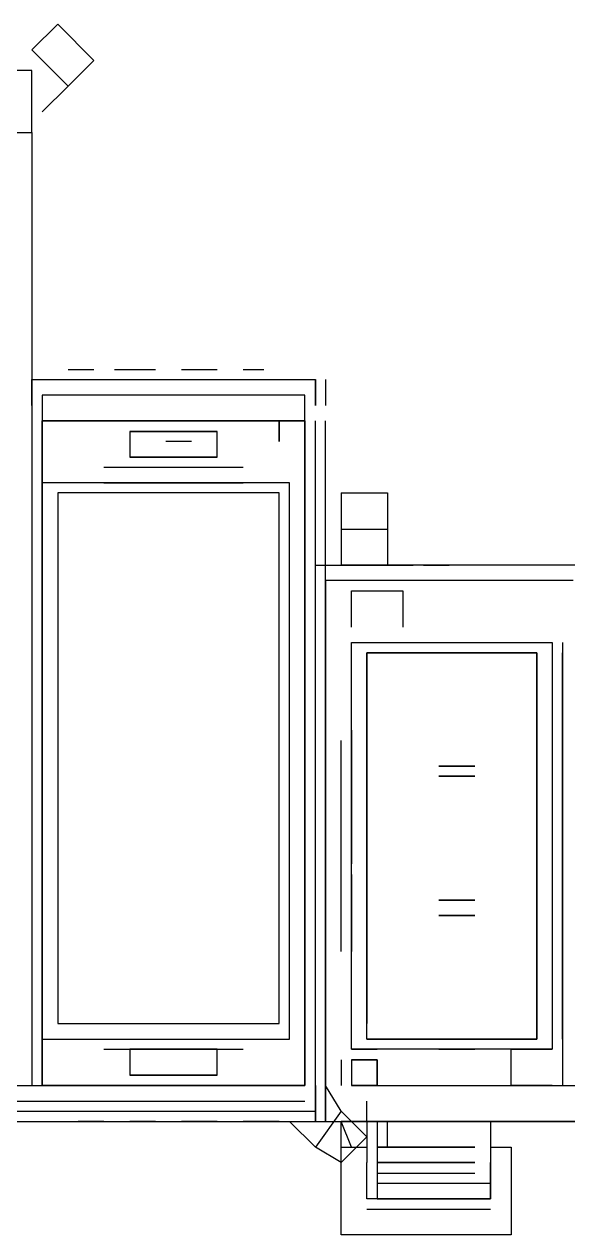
# Model space of a CAD drawing. Header units: millimetres. Extents: x 5 to 415, y 48 to 251.
# Drawn here: x 269.972 to 271.833, y 191.1 to 195.245 of the extents above; entities that cross this region are included whole.
import ezdxf

# ---------------------------------------------------------------- set-up
doc = ezdxf.new("R2010")
doc.units = ezdxf.units.MM
doc.layers.add('P', color=7, linetype='Continuous')

msp = doc.modelspace()

# ---------------------------------------------------------------- linework, layer by layer
at = {"layer": 'P'}
for points in [[(270.087, 195.245), (269.998, 195.157)], [(270.087, 195.245), (269.998, 195.157)], [(270.087, 195.245), (269.998, 195.157)], [(270.087, 195.245), (270.21, 195.121)], [(270.087, 195.245), (270.21, 195.121)], [(270.087, 195.245), (270.21, 195.121)], [(269.998, 195.157), (270.122, 195.033)], [(269.998, 195.157), (270.122, 195.033)], [(269.998, 195.157), (270.122, 195.033)], [(269.998, 195.157), (270.122, 195.033)], [(269.998, 195.157), (270.122, 195.033)], [(269.998, 195.157), (270.122, 195.033)], [(270.21, 195.121), (270.122, 195.033)], [(270.21, 195.121), (270.122, 195.033)], [(270.21, 195.121), (270.122, 195.033)], [(269.998, 195.086), (267.247, 195.086)], [(269.998, 195.086), (267.247, 195.086)], [(269.998, 195.086), (267.247, 195.086)], [(269.998, 194.874), (269.998, 195.086)], [(269.998, 194.874), (269.998, 195.086)], [(269.998, 194.874), (269.998, 195.086)], [(270.122, 195.033), (270.034, 194.945)], [(270.122, 195.033), (270.034, 194.945)], [(270.122, 195.033), (270.034, 194.945)], [(267.247, 194.874), (269.998, 194.874)], [(267.247, 194.874), (269.998, 194.874)], [(267.247, 194.874), (269.998, 194.874)], [(269.998, 194.874), (269.998, 191.611)], [(269.998, 194.874), (269.998, 194.028)], [(269.998, 194.874), (269.998, 191.611)], [(269.998, 194.874), (269.998, 191.611)], [(269.998, 194.874), (269.998, 191.611)], [(269.998, 194.874), (269.998, 193.887)], [(269.998, 194.874), (269.998, 191.611)], [(269.998, 194.874), (269.998, 194.028)], [(269.998, 194.874), (269.998, 191.611)], [(269.998, 194.874), (269.998, 191.611)], [(269.998, 194.874), (269.998, 191.611)], [(269.998, 194.874), (269.998, 193.887)], [(269.998, 194.874), (269.998, 191.611)], [(269.998, 194.874), (269.998, 194.028)], [(269.998, 194.874), (269.998, 191.611)], [(269.998, 194.874), (269.998, 191.611)], [(269.998, 194.874), (269.998, 191.611)], [(269.998, 194.874), (269.998, 193.887)], [(269.998, 194.028), (270.969, 194.028)], [(269.998, 194.028), (270.969, 194.028)], [(269.998, 194.028), (270.969, 194.028)], [(269.998, 193.94), (269.998, 194.028)], [(269.998, 194.028), (270.969, 194.028)], [(269.998, 194.028), (270.969, 194.028)], [(269.998, 194.028), (270.969, 194.028)], [(269.998, 194.028), (270.969, 194.028)], [(269.998, 194.028), (270.969, 194.028)], [(269.998, 194.028), (270.969, 194.028)], [(269.998, 194.028), (270.969, 194.028)], [(269.998, 193.94), (269.998, 194.028)], [(269.998, 194.028), (270.969, 194.028)], [(269.998, 194.028), (270.969, 194.028)], [(269.998, 194.028), (270.969, 194.028)], [(269.998, 194.028), (270.969, 194.028)], [(269.998, 194.028), (270.969, 194.028)], [(269.998, 194.028), (270.969, 194.028)], [(269.998, 194.028), (270.969, 194.028)], [(269.998, 193.94), (269.998, 194.028)], [(269.998, 194.028), (270.969, 194.028)], [(269.998, 194.028), (270.969, 194.028)], [(269.998, 194.028), (270.969, 194.028)], [(269.998, 194.028), (270.969, 194.028)], [(270.122, 194.063), (270.21, 194.063)], [(270.122, 194.063), (270.21, 194.063)], [(270.122, 194.063), (270.21, 194.063)], [(270.281, 194.063), (270.422, 194.063)], [(270.281, 194.063), (270.422, 194.063)], [(270.281, 194.063), (270.422, 194.063)], [(270.51, 194.063), (270.633, 194.063)], [(270.51, 194.063), (270.633, 194.063)], [(270.51, 194.063), (270.633, 194.063)], [(270.722, 194.063), (270.792, 194.063)], [(270.722, 194.063), (270.792, 194.063)], [(270.722, 194.063), (270.792, 194.063)], [(270.969, 194.028), (270.969, 193.94)], [(270.969, 193.94), (270.969, 194.028)], [(270.969, 194.028), (270.969, 193.94)], [(270.969, 193.94), (270.969, 194.028)], [(270.969, 194.028), (270.969, 193.94)], [(270.969, 193.94), (270.969, 194.028)], [(271.004, 194.028), (271.004, 193.94)], [(271.004, 194.028), (271.004, 193.94)], [(271.004, 194.028), (271.004, 193.94)], [(270.034, 193.975), (270.034, 193.887)], [(270.933, 193.975), (270.034, 193.975)], [(270.034, 193.975), (270.034, 193.887)], [(270.933, 193.975), (270.034, 193.975)], [(270.034, 193.975), (270.034, 193.887)], [(270.933, 193.975), (270.034, 193.975)], [(270.933, 193.887), (270.933, 193.975)], [(270.933, 193.887), (270.933, 193.975)], [(270.933, 193.887), (270.933, 193.975)], [(269.998, 193.887), (269.998, 191.611)], [(269.998, 193.887), (269.998, 191.611)], [(269.998, 193.887), (269.998, 191.611)], [(270.034, 193.887), (270.034, 191.611)], [(270.933, 193.887), (270.034, 193.887)], [(270.034, 193.887), (270.034, 191.611)], [(270.933, 193.887), (270.034, 193.887)], [(270.034, 191.611), (270.034, 193.887)], [(270.034, 193.887), (270.933, 193.887)], [(270.034, 193.887), (270.034, 191.611)], [(270.933, 193.887), (270.034, 193.887)], [(270.034, 193.887), (270.034, 191.611)], [(270.933, 193.887), (270.034, 193.887)], [(270.034, 191.611), (270.034, 193.887)], [(270.034, 193.887), (270.933, 193.887)], [(270.034, 193.887), (270.034, 191.611)], [(270.933, 193.887), (270.034, 193.887)], [(270.034, 193.887), (270.034, 191.611)], [(270.933, 193.887), (270.034, 193.887)], [(270.034, 191.611), (270.034, 193.887)], [(270.034, 193.887), (270.933, 193.887)], [(270.845, 193.887), (270.845, 193.816)], [(270.845, 193.816), (270.845, 193.887)], [(270.845, 193.816), (270.845, 193.887)], [(270.845, 193.887), (270.845, 193.816)], [(270.845, 193.816), (270.845, 193.887)], [(270.845, 193.816), (270.845, 193.887)], [(270.845, 193.887), (270.845, 193.816)], [(270.845, 193.816), (270.845, 193.887)], [(270.845, 193.816), (270.845, 193.887)], [(270.933, 191.611), (270.933, 193.887)], [(270.933, 191.611), (270.933, 193.887)], [(270.933, 193.887), (270.933, 191.611)], [(270.933, 191.611), (270.933, 193.887)], [(270.933, 191.611), (270.933, 193.887)], [(270.933, 193.887), (270.933, 191.611)], [(270.933, 191.611), (270.933, 193.887)], [(270.933, 191.611), (270.933, 193.887)], [(270.933, 193.887), (270.933, 191.611)], [(270.969, 191.611), (270.969, 193.887)], [(270.969, 191.611), (270.969, 193.887)], [(270.969, 191.611), (270.969, 193.887)], [(270.969, 191.611), (270.969, 193.887)], [(270.969, 191.611), (270.969, 193.887)], [(270.969, 191.611), (270.969, 193.887)], [(270.969, 191.611), (270.969, 193.887)], [(270.969, 191.611), (270.969, 193.887)], [(270.969, 191.611), (270.969, 193.887)], [(270.969, 191.611), (270.969, 193.887)], [(270.969, 191.611), (270.969, 193.887)], [(270.969, 191.611), (270.969, 193.887)], [(270.969, 191.611), (270.969, 193.887)], [(270.969, 191.611), (270.969, 193.887)], [(270.969, 191.611), (270.969, 193.887)], [(270.969, 191.611), (270.969, 193.887)], [(270.969, 191.611), (270.969, 193.887)], [(270.969, 191.611), (270.969, 193.887)], [(271.004, 191.611), (271.004, 193.887)], [(271.004, 191.611), (271.004, 193.887)], [(271.004, 191.611), (271.004, 193.887)], [(271.004, 191.611), (271.004, 193.887)], [(271.004, 191.611), (271.004, 193.887)], [(271.004, 191.611), (271.004, 193.887)], [(270.334, 193.851), (270.633, 193.851)], [(270.334, 193.851), (270.334, 193.763)], [(270.633, 193.851), (270.334, 193.851)], [(270.334, 193.851), (270.633, 193.851)], [(270.334, 193.851), (270.334, 193.763)], [(270.633, 193.851), (270.334, 193.851)], [(270.334, 193.851), (270.633, 193.851)], [(270.334, 193.851), (270.334, 193.763)], [(270.633, 193.851), (270.334, 193.851)], [(270.633, 193.763), (270.633, 193.851)], [(270.633, 193.763), (270.633, 193.851)], [(270.633, 193.763), (270.633, 193.851)], [(270.545, 193.816), (270.457, 193.816)], [(270.545, 193.816), (270.457, 193.816)], [(270.545, 193.816), (270.457, 193.816)], [(270.545, 193.816), (270.457, 193.816)], [(270.545, 193.816), (270.457, 193.816)], [(270.545, 193.816), (270.457, 193.816)], [(270.633, 193.763), (270.334, 193.763)], [(270.334, 193.763), (270.633, 193.763)], [(270.633, 193.763), (270.334, 193.763)], [(270.334, 193.763), (270.633, 193.763)], [(270.633, 193.763), (270.334, 193.763)], [(270.334, 193.763), (270.633, 193.763)], [(270.457, 193.763), (270.545, 193.763)], [(270.457, 193.763), (270.545, 193.763)], [(270.457, 193.763), (270.545, 193.763)], [(270.457, 193.763), (270.545, 193.763)], [(270.457, 193.763), (270.545, 193.763)], [(270.457, 193.763), (270.545, 193.763)], [(270.245, 193.728), (270.722, 193.728)], [(270.245, 193.728), (270.722, 193.728)], [(270.245, 193.728), (270.722, 193.728)], [(270.245, 193.728), (270.722, 193.728)], [(270.245, 193.728), (270.722, 193.728)], [(270.245, 193.728), (270.722, 193.728)], [(270.034, 193.675), (270.034, 191.77)], [(270.88, 193.675), (270.034, 193.675)], [(270.034, 193.675), (270.034, 191.77)], [(270.88, 193.675), (270.034, 193.675)], [(270.034, 193.675), (270.034, 191.77)], [(270.88, 193.675), (270.034, 193.675)], [(270.245, 193.675), (270.722, 193.675)], [(270.245, 193.675), (270.722, 193.675)], [(270.245, 193.675), (270.722, 193.675)], [(270.245, 193.675), (270.722, 193.675)], [(270.245, 193.675), (270.722, 193.675)], [(270.245, 193.675), (270.722, 193.675)], [(270.88, 191.77), (270.88, 193.675)], [(270.88, 191.77), (270.88, 193.675)], [(270.88, 191.77), (270.88, 193.675)], [(270.087, 193.64), (270.087, 191.823)], [(270.845, 193.64), (270.087, 193.64)], [(270.087, 193.64), (270.087, 191.823)], [(270.845, 193.64), (270.087, 193.64)], [(270.087, 193.64), (270.087, 191.823)], [(270.845, 193.64), (270.087, 193.64)], [(270.845, 191.823), (270.845, 193.64)], [(270.845, 191.823), (270.845, 193.64)], [(270.845, 191.823), (270.845, 193.64)], [(271.057, 193.64), (271.216, 193.64)], [(271.057, 193.64), (271.057, 193.516)], [(271.057, 193.64), (271.216, 193.64)], [(271.057, 193.64), (271.057, 193.516)], [(271.057, 193.64), (271.216, 193.64)], [(271.057, 193.64), (271.057, 193.516)], [(271.216, 193.64), (271.216, 193.516)], [(271.216, 193.64), (271.216, 193.516)], [(271.216, 193.64), (271.216, 193.516)], [(271.057, 193.516), (271.216, 193.516)], [(271.057, 193.516), (271.057, 193.393)], [(271.057, 193.516), (271.216, 193.516)], [(271.057, 193.516), (271.216, 193.516)], [(271.057, 193.516), (271.057, 193.393)], [(271.057, 193.516), (271.216, 193.516)], [(271.057, 193.516), (271.216, 193.516)], [(271.057, 193.516), (271.057, 193.393)], [(271.057, 193.516), (271.216, 193.516)], [(271.216, 193.516), (271.216, 193.393)], [(271.216, 193.516), (271.216, 193.393)], [(271.216, 193.516), (271.216, 193.393)], [(270.969, 193.393), (271.057, 193.393)], [(270.969, 193.093), (270.969, 193.393)], [(270.969, 193.393), (271.057, 193.393)], [(270.969, 193.093), (270.969, 193.393)], [(270.969, 193.393), (271.057, 193.393)], [(270.969, 193.093), (270.969, 193.393)], [(271.057, 193.393), (271.216, 193.393)], [(271.057, 193.393), (271.216, 193.393)], [(273.385, 193.393), (271.057, 193.393)], [(271.057, 193.393), (271.216, 193.393)], [(271.057, 193.393), (271.216, 193.393)], [(273.385, 193.393), (271.057, 193.393)], [(271.057, 193.393), (271.216, 193.393)], [(271.057, 193.393), (271.216, 193.393)], [(273.385, 193.393), (271.057, 193.393)], [(271.18, 193.393), (271.268, 193.393)], [(271.18, 193.393), (271.268, 193.393)], [(271.18, 193.393), (271.268, 193.393)], [(271.216, 193.393), (271.304, 193.393)], [(271.216, 193.393), (271.304, 193.393)], [(271.216, 193.393), (271.304, 193.393)], [(271.339, 193.393), (271.427, 193.393)], [(271.339, 193.393), (271.427, 193.393)], [(271.339, 193.393), (271.427, 193.393)], [(271.004, 193.34), (271.004, 191.488)], [(271.851, 193.34), (271.004, 193.34)], [(271.004, 191.488), (271.004, 193.34)], [(271.004, 193.34), (271.004, 191.488)], [(271.851, 193.34), (271.004, 193.34)], [(271.004, 191.488), (271.004, 193.34)], [(271.004, 193.34), (271.004, 191.488)], [(271.851, 193.34), (271.004, 193.34)], [(271.004, 191.488), (271.004, 193.34)], [(271.092, 193.305), (271.268, 193.305)], [(271.092, 193.181), (271.092, 193.305)], [(271.092, 193.305), (271.268, 193.305)], [(271.092, 193.181), (271.092, 193.305)], [(271.092, 193.305), (271.268, 193.305)], [(271.092, 193.181), (271.092, 193.305)], [(271.268, 193.305), (271.268, 193.181)], [(271.268, 193.305), (271.268, 193.181)], [(271.268, 193.305), (271.268, 193.181)], [(271.092, 193.128), (271.78, 193.128)], [(271.092, 191.735), (271.092, 193.128)], [(271.092, 193.128), (271.78, 193.128)], [(271.092, 191.735), (271.092, 193.128)], [(271.092, 193.128), (271.78, 193.128)], [(271.092, 191.735), (271.092, 193.128)], [(271.092, 193.128), (271.78, 193.128)], [(271.092, 191.735), (271.092, 193.128)], [(271.092, 193.128), (271.78, 193.128)], [(271.092, 191.735), (271.092, 193.128)], [(271.092, 193.128), (271.78, 193.128)], [(271.092, 191.735), (271.092, 193.128)], [(271.78, 193.128), (271.78, 191.735)], [(271.78, 193.128), (271.78, 191.735)], [(271.78, 193.128), (271.78, 191.735)], [(271.815, 193.128), (271.815, 191.735)], [(271.815, 193.128), (271.815, 191.735)], [(271.815, 193.128), (271.815, 191.735)], [(271.145, 193.093), (271.145, 191.823)], [(271.727, 193.093), (271.145, 193.093)], [(271.145, 193.093), (271.727, 193.093)], [(271.145, 193.093), (271.727, 193.093)], [(271.145, 191.77), (271.145, 193.093)], [(271.145, 191.77), (271.145, 193.093)], [(271.145, 193.093), (271.727, 193.093)], [(271.145, 191.77), (271.145, 193.093)], [(271.145, 193.093), (271.145, 191.823)], [(271.727, 193.093), (271.145, 193.093)], [(271.145, 193.093), (271.727, 193.093)], [(271.145, 193.093), (271.727, 193.093)], [(271.145, 191.77), (271.145, 193.093)], [(271.145, 191.77), (271.145, 193.093)], [(271.145, 193.093), (271.727, 193.093)], [(271.145, 191.77), (271.145, 193.093)], [(271.145, 193.093), (271.145, 191.823)], [(271.727, 193.093), (271.145, 193.093)], [(271.145, 193.093), (271.727, 193.093)], [(271.145, 193.093), (271.727, 193.093)], [(271.145, 191.77), (271.145, 193.093)], [(271.145, 191.77), (271.145, 193.093)], [(271.145, 193.093), (271.727, 193.093)], [(271.145, 191.77), (271.145, 193.093)], [(271.727, 191.823), (271.727, 193.093)], [(271.727, 191.77), (271.727, 193.093)], [(271.727, 193.093), (271.727, 191.77)], [(271.727, 191.823), (271.727, 193.093)], [(271.727, 191.77), (271.727, 193.093)], [(271.727, 193.093), (271.727, 191.77)], [(271.727, 191.823), (271.727, 193.093)], [(271.727, 191.77), (271.727, 193.093)], [(271.727, 193.093), (271.727, 191.77)], [(271.78, 193.093), (271.78, 191.77)], [(271.78, 193.093), (271.78, 191.77)], [(271.78, 193.093), (271.78, 191.77)], [(271.815, 191.77), (271.815, 193.093)], [(271.815, 191.77), (271.815, 193.093)], [(271.815, 191.77), (271.815, 193.093)], [(271.004, 192.881), (271.004, 193.005)], [(271.004, 192.881), (271.004, 193.005)], [(271.004, 192.881), (271.004, 193.005)], [(271.092, 192.828), (271.092, 192.546)], [(271.092, 192.828), (271.092, 192.546)], [(271.092, 192.828), (271.092, 192.546)], [(271.815, 192.07), (271.815, 192.828)], [(271.815, 192.07), (271.815, 192.828)], [(271.815, 192.07), (271.815, 192.828)], [(271.057, 192.07), (271.057, 192.793)], [(271.057, 192.07), (271.057, 192.793)], [(271.057, 192.07), (271.057, 192.793)], [(271.092, 192.546), (271.092, 192.793)], [(271.092, 192.546), (271.092, 192.793)], [(271.092, 192.546), (271.092, 192.793)], [(271.815, 192.793), (271.815, 192.07)], [(271.815, 192.793), (271.815, 192.07)], [(271.815, 192.793), (271.815, 192.07)], [(271.815, 192.793), (271.815, 192.07)], [(271.815, 192.793), (271.815, 192.07)], [(271.815, 192.793), (271.815, 192.07)], [(271.515, 192.705), (271.392, 192.705)], [(271.392, 192.705), (271.515, 192.705)], [(271.515, 192.705), (271.392, 192.705)], [(271.392, 192.705), (271.515, 192.705)], [(271.515, 192.705), (271.392, 192.705)], [(271.392, 192.705), (271.515, 192.705)], [(271.392, 192.67), (271.515, 192.67)], [(271.515, 192.67), (271.392, 192.67)], [(271.392, 192.67), (271.515, 192.67)], [(271.515, 192.67), (271.392, 192.67)], [(271.392, 192.67), (271.515, 192.67)], [(271.515, 192.67), (271.392, 192.67)], [(271.092, 192.546), (271.092, 192.37)], [(271.092, 192.37), (271.092, 192.546)], [(271.092, 192.546), (271.092, 192.37)], [(271.092, 192.37), (271.092, 192.546)], [(271.092, 192.546), (271.092, 192.37)], [(271.092, 192.37), (271.092, 192.546)], [(271.092, 192.07), (271.092, 192.334)], [(271.092, 192.334), (271.092, 192.07)], [(271.092, 192.07), (271.092, 192.334)], [(271.092, 192.334), (271.092, 192.07)], [(271.092, 192.07), (271.092, 192.334)], [(271.092, 192.334), (271.092, 192.07)], [(271.515, 192.246), (271.392, 192.246)], [(271.392, 192.246), (271.515, 192.246)], [(271.515, 192.246), (271.392, 192.246)], [(271.392, 192.246), (271.515, 192.246)], [(271.515, 192.246), (271.392, 192.246)], [(271.392, 192.246), (271.515, 192.246)], [(271.392, 192.193), (271.515, 192.193)], [(271.515, 192.193), (271.392, 192.193)], [(271.392, 192.193), (271.515, 192.193)], [(271.515, 192.193), (271.392, 192.193)], [(271.392, 192.193), (271.515, 192.193)], [(271.515, 192.193), (271.392, 192.193)], [(270.087, 191.823), (270.845, 191.823)], [(270.087, 191.823), (270.845, 191.823)], [(270.087, 191.823), (270.845, 191.823)], [(270.034, 191.77), (270.88, 191.77)], [(270.034, 191.77), (270.88, 191.77)], [(270.034, 191.77), (270.88, 191.77)], [(270.245, 191.77), (270.722, 191.77)], [(270.245, 191.77), (270.722, 191.77)], [(270.245, 191.77), (270.722, 191.77)], [(270.245, 191.77), (270.722, 191.77)], [(270.245, 191.77), (270.722, 191.77)], [(270.245, 191.77), (270.722, 191.77)], [(270.969, 191.488), (270.969, 191.77)], [(270.969, 191.488), (270.969, 191.77)], [(270.969, 191.488), (270.969, 191.77)], [(271.145, 191.77), (271.727, 191.77)], [(271.727, 191.77), (271.145, 191.77)], [(271.727, 191.77), (271.145, 191.77)], [(271.727, 191.77), (271.145, 191.77)], [(271.145, 191.77), (271.727, 191.77)], [(271.727, 191.77), (271.145, 191.77)], [(271.727, 191.77), (271.145, 191.77)], [(271.727, 191.77), (271.145, 191.77)], [(271.145, 191.77), (271.727, 191.77)], [(271.727, 191.77), (271.145, 191.77)], [(271.727, 191.77), (271.145, 191.77)], [(271.727, 191.77), (271.145, 191.77)], [(270.245, 191.735), (270.722, 191.735)], [(270.245, 191.735), (270.722, 191.735)], [(270.245, 191.735), (270.722, 191.735)], [(270.245, 191.735), (270.722, 191.735)], [(270.245, 191.735), (270.722, 191.735)], [(270.245, 191.735), (270.722, 191.735)], [(270.334, 191.735), (270.334, 191.647)], [(270.334, 191.735), (270.633, 191.735)], [(270.633, 191.735), (270.334, 191.735)], [(270.334, 191.735), (270.334, 191.647)], [(270.334, 191.735), (270.633, 191.735)], [(270.633, 191.735), (270.334, 191.735)], [(270.334, 191.735), (270.334, 191.647)], [(270.334, 191.735), (270.633, 191.735)], [(270.633, 191.735), (270.334, 191.735)], [(270.633, 191.647), (270.633, 191.735)], [(270.633, 191.647), (270.633, 191.735)], [(270.633, 191.647), (270.633, 191.735)], [(271.092, 191.735), (271.18, 191.735)], [(271.78, 191.735), (271.092, 191.735)], [(271.78, 191.735), (271.092, 191.735)], [(271.092, 191.735), (271.18, 191.735)], [(271.78, 191.735), (271.092, 191.735)], [(271.78, 191.735), (271.092, 191.735)], [(271.092, 191.735), (271.18, 191.735)], [(271.78, 191.735), (271.092, 191.735)], [(271.78, 191.735), (271.092, 191.735)], [(271.392, 191.735), (271.515, 191.735)], [(271.515, 191.735), (271.392, 191.735)], [(271.392, 191.735), (271.515, 191.735)], [(271.515, 191.735), (271.392, 191.735)], [(271.392, 191.735), (271.515, 191.735)], [(271.515, 191.735), (271.392, 191.735)], [(271.639, 191.735), (271.78, 191.735)], [(271.639, 191.611), (271.639, 191.735)], [(271.639, 191.735), (271.78, 191.735)], [(271.639, 191.611), (271.639, 191.735)], [(271.639, 191.735), (271.78, 191.735)], [(271.639, 191.611), (271.639, 191.735)], [(271.815, 191.735), (271.815, 191.611)], [(271.815, 191.735), (271.815, 191.611)], [(271.815, 191.735), (271.815, 191.611)], [(271.057, 191.699), (271.057, 191.611)], [(271.057, 191.699), (271.057, 191.611)], [(271.057, 191.699), (271.057, 191.611)], [(271.092, 191.699), (271.18, 191.699)], [(271.18, 191.699), (271.092, 191.699)], [(271.092, 191.699), (271.092, 191.611)], [(271.092, 191.699), (271.092, 191.611)], [(271.092, 191.699), (271.092, 191.611)], [(271.092, 191.699), (271.18, 191.699)], [(271.18, 191.699), (271.092, 191.699)], [(271.092, 191.699), (271.092, 191.611)], [(271.092, 191.699), (271.092, 191.611)], [(271.092, 191.699), (271.092, 191.611)], [(271.092, 191.699), (271.18, 191.699)], [(271.18, 191.699), (271.092, 191.699)], [(271.092, 191.699), (271.092, 191.611)], [(271.092, 191.699), (271.092, 191.611)], [(271.092, 191.699), (271.092, 191.611)], [(271.18, 191.699), (271.18, 191.611)], [(271.18, 191.611), (271.18, 191.699)], [(271.18, 191.611), (271.18, 191.699)], [(271.18, 191.611), (271.18, 191.699)], [(271.18, 191.699), (271.18, 191.611)], [(271.18, 191.611), (271.18, 191.699)], [(271.18, 191.611), (271.18, 191.699)], [(271.18, 191.611), (271.18, 191.699)], [(271.18, 191.699), (271.18, 191.611)], [(271.18, 191.611), (271.18, 191.699)], [(271.18, 191.611), (271.18, 191.699)], [(271.18, 191.611), (271.18, 191.699)], [(270.633, 191.647), (270.334, 191.647)], [(270.334, 191.647), (270.633, 191.647)], [(270.633, 191.647), (270.334, 191.647)], [(270.334, 191.647), (270.633, 191.647)], [(270.633, 191.647), (270.334, 191.647)], [(270.334, 191.647), (270.633, 191.647)], [(269.946, 191.611), (270.034, 191.611)], [(269.946, 191.611), (270.034, 191.611)], [(269.946, 191.611), (270.034, 191.611)], [(270.034, 191.611), (270.933, 191.611)], [(270.034, 191.611), (270.933, 191.611)], [(270.933, 191.611), (270.034, 191.611)], [(270.034, 191.611), (270.933, 191.611)], [(270.034, 191.611), (270.933, 191.611)], [(270.933, 191.611), (270.034, 191.611)], [(270.034, 191.611), (270.933, 191.611)], [(270.034, 191.611), (270.933, 191.611)], [(270.933, 191.611), (270.034, 191.611)], [(270.969, 191.611), (270.969, 191.488)], [(270.969, 191.611), (270.969, 191.488)], [(270.969, 191.611), (270.969, 191.488)], [(271.004, 191.611), (271.004, 191.488)], [(271.057, 191.523), (271.004, 191.611)], [(271.004, 191.611), (271.004, 191.488)], [(271.057, 191.523), (271.004, 191.611)], [(271.004, 191.611), (271.004, 191.488)], [(271.057, 191.523), (271.004, 191.611)], [(271.092, 191.611), (271.18, 191.611)], [(271.092, 191.611), (271.18, 191.611)], [(271.18, 191.611), (271.092, 191.611)], [(271.092, 191.611), (271.18, 191.611)], [(271.092, 191.611), (271.18, 191.611)], [(271.18, 191.611), (271.092, 191.611)], [(271.092, 191.611), (271.18, 191.611)], [(271.092, 191.611), (271.18, 191.611)], [(271.18, 191.611), (271.092, 191.611)], [(271.18, 191.611), (272.538, 191.611)], [(271.18, 191.611), (272.538, 191.611)], [(271.18, 191.611), (272.538, 191.611)], [(271.78, 191.611), (271.639, 191.611)], [(271.78, 191.611), (271.639, 191.611)], [(271.78, 191.611), (271.639, 191.611)], [(269.946, 191.558), (270.034, 191.558)], [(269.946, 191.558), (270.034, 191.558)], [(269.946, 191.558), (270.034, 191.558)], [(269.946, 191.558), (270.034, 191.558)], [(269.946, 191.558), (270.034, 191.558)], [(269.946, 191.558), (270.034, 191.558)], [(269.946, 191.558), (270.034, 191.558)], [(269.946, 191.558), (270.034, 191.558)], [(269.946, 191.558), (270.034, 191.558)], [(269.946, 191.558), (270.034, 191.558)], [(269.946, 191.558), (270.034, 191.558)], [(269.946, 191.558), (270.034, 191.558)], [(269.946, 191.558), (270.034, 191.558)], [(269.946, 191.558), (270.034, 191.558)], [(269.946, 191.558), (270.034, 191.558)], [(270.034, 191.558), (270.933, 191.558)], [(270.034, 191.558), (270.933, 191.558)], [(270.034, 191.558), (270.933, 191.558)], [(271.145, 191.488), (271.145, 191.558)], [(271.145, 191.488), (271.145, 191.558)], [(271.145, 191.488), (271.145, 191.558)], [(268.464, 191.523), (270.969, 191.523)], [(268.464, 191.523), (270.969, 191.523)], [(268.464, 191.523), (270.969, 191.523)], [(268.464, 191.523), (270.969, 191.523)], [(268.464, 191.523), (270.969, 191.523)], [(268.464, 191.523), (270.969, 191.523)], [(268.464, 191.523), (270.969, 191.523)], [(268.464, 191.523), (270.969, 191.523)], [(268.464, 191.523), (270.969, 191.523)], [(268.464, 191.523), (270.969, 191.523)], [(268.464, 191.523), (270.969, 191.523)], [(268.464, 191.523), (270.969, 191.523)], [(268.464, 191.523), (270.969, 191.523)], [(268.464, 191.523), (270.969, 191.523)], [(268.464, 191.523), (270.969, 191.523)], [(271.057, 191.523), (270.969, 191.4)], [(271.057, 191.523), (270.969, 191.4)], [(271.057, 191.523), (270.969, 191.4)], [(271.057, 191.523), (270.969, 191.4)], [(271.057, 191.523), (270.969, 191.4)], [(271.057, 191.523), (270.969, 191.4)], [(271.145, 191.435), (271.057, 191.523)], [(271.145, 191.435), (271.057, 191.523)], [(271.145, 191.435), (271.057, 191.523)], [(259.927, 191.488), (281.887, 191.488)], [(259.927, 191.488), (281.887, 191.488)], [(259.927, 191.488), (281.887, 191.488)], [(268.464, 191.488), (270.969, 191.488)], [(268.464, 191.488), (270.969, 191.488)], [(268.464, 191.488), (270.969, 191.488)], [(268.464, 191.488), (270.969, 191.488)], [(268.464, 191.488), (270.969, 191.488)], [(268.464, 191.488), (270.969, 191.488)], [(270.245, 191.488), (270.157, 191.488)], [(270.245, 191.488), (270.157, 191.488)], [(270.245, 191.488), (270.157, 191.488)], [(270.422, 191.488), (270.334, 191.488)], [(270.422, 191.488), (270.334, 191.488)], [(270.422, 191.488), (270.334, 191.488)], [(270.633, 191.488), (270.51, 191.488)], [(270.633, 191.488), (270.51, 191.488)], [(270.633, 191.488), (270.51, 191.488)], [(270.845, 191.488), (270.722, 191.488)], [(270.845, 191.488), (270.722, 191.488)], [(270.845, 191.488), (270.722, 191.488)], [(270.969, 191.4), (270.88, 191.488)], [(270.969, 191.4), (270.88, 191.488)], [(270.969, 191.4), (270.88, 191.488)], [(271.004, 191.488), (271.145, 191.488)], [(271.004, 191.488), (271.145, 191.488)], [(271.004, 191.488), (271.145, 191.488)], [(271.092, 191.4), (271.057, 191.488)], [(271.057, 191.4), (271.057, 191.488)], [(271.145, 191.488), (271.057, 191.488)], [(271.092, 191.4), (271.057, 191.488)], [(271.057, 191.4), (271.057, 191.488)], [(271.145, 191.488), (271.057, 191.488)], [(271.092, 191.4), (271.057, 191.488)], [(271.057, 191.4), (271.057, 191.488)], [(271.145, 191.488), (271.057, 191.488)], [(271.145, 191.488), (271.145, 191.347)], [(271.568, 191.488), (271.145, 191.488)], [(271.145, 191.488), (271.145, 191.347)], [(271.568, 191.488), (271.145, 191.488)], [(271.145, 191.488), (271.145, 191.347)], [(271.568, 191.488), (271.145, 191.488)], [(271.18, 191.488), (271.18, 191.347)], [(271.568, 191.488), (271.18, 191.488)], [(272.538, 191.488), (271.18, 191.488)], [(271.18, 191.488), (271.18, 191.347)], [(271.568, 191.488), (271.18, 191.488)], [(272.538, 191.488), (271.18, 191.488)], [(271.18, 191.488), (271.18, 191.347)], [(271.568, 191.488), (271.18, 191.488)], [(272.538, 191.488), (271.18, 191.488)], [(271.216, 191.4), (271.216, 191.488)], [(271.216, 191.4), (271.216, 191.488)], [(271.216, 191.4), (271.216, 191.488)], [(271.568, 191.488), (271.568, 191.347)], [(271.568, 191.488), (271.568, 191.347)], [(273.385, 191.488), (271.568, 191.488)], [(271.568, 191.488), (271.568, 191.347)], [(271.568, 191.488), (271.568, 191.347)], [(273.385, 191.488), (271.568, 191.488)], [(271.568, 191.488), (271.568, 191.347)], [(271.568, 191.488), (271.568, 191.347)], [(273.385, 191.488), (271.568, 191.488)], [(271.145, 191.435), (271.057, 191.347)], [(271.145, 191.435), (271.057, 191.347)], [(271.145, 191.435), (271.057, 191.347)], [(271.057, 191.347), (270.969, 191.4)], [(271.057, 191.347), (270.969, 191.4)], [(271.057, 191.347), (270.969, 191.4)], [(271.057, 191.276), (271.057, 191.4)], [(271.057, 191.1), (271.057, 191.4)], [(271.057, 191.4), (271.145, 191.4)], [(271.057, 191.276), (271.057, 191.4)], [(271.057, 191.1), (271.057, 191.4)], [(271.057, 191.4), (271.145, 191.4)], [(271.057, 191.276), (271.057, 191.4)], [(271.057, 191.1), (271.057, 191.4)], [(271.057, 191.4), (271.145, 191.4)], [(271.515, 191.4), (271.18, 191.4)], [(271.18, 191.4), (271.515, 191.4)], [(271.515, 191.4), (271.18, 191.4)], [(271.515, 191.4), (271.18, 191.4)], [(271.18, 191.4), (271.515, 191.4)], [(271.515, 191.4), (271.18, 191.4)], [(271.515, 191.4), (271.18, 191.4)], [(271.18, 191.4), (271.515, 191.4)], [(271.515, 191.4), (271.18, 191.4)], [(271.568, 191.4), (271.639, 191.4)], [(271.568, 191.4), (271.639, 191.4)], [(271.568, 191.4), (271.639, 191.4)], [(271.639, 191.4), (271.639, 191.1)], [(271.639, 191.4), (271.639, 191.1)], [(271.639, 191.4), (271.639, 191.1)], [(271.145, 191.223), (271.145, 191.347)], [(271.145, 191.223), (271.145, 191.347)], [(271.145, 191.223), (271.145, 191.347)], [(271.515, 191.347), (271.18, 191.347)], [(271.515, 191.347), (271.18, 191.347)], [(271.18, 191.347), (271.515, 191.347)], [(271.18, 191.347), (271.18, 191.223)], [(271.515, 191.347), (271.18, 191.347)], [(271.515, 191.347), (271.18, 191.347)], [(271.18, 191.347), (271.515, 191.347)], [(271.18, 191.347), (271.18, 191.223)], [(271.515, 191.347), (271.18, 191.347)], [(271.515, 191.347), (271.18, 191.347)], [(271.18, 191.347), (271.515, 191.347)], [(271.18, 191.347), (271.18, 191.223)], [(271.568, 191.347), (271.568, 191.223)], [(271.568, 191.223), (271.568, 191.347)], [(271.568, 191.347), (271.568, 191.223)], [(271.568, 191.223), (271.568, 191.347)], [(271.568, 191.347), (271.568, 191.223)], [(271.568, 191.223), (271.568, 191.347)], [(271.18, 191.311), (271.515, 191.311)], [(271.18, 191.311), (271.515, 191.311)], [(271.18, 191.311), (271.515, 191.311)], [(271.568, 191.276), (271.18, 191.276)], [(271.568, 191.276), (271.18, 191.276)], [(271.568, 191.276), (271.18, 191.276)], [(271.568, 191.276), (271.18, 191.276)], [(271.568, 191.276), (271.18, 191.276)], [(271.568, 191.276), (271.18, 191.276)], [(271.568, 191.223), (271.145, 191.223)], [(271.568, 191.223), (271.145, 191.223)], [(271.568, 191.223), (271.145, 191.223)], [(271.18, 191.223), (271.568, 191.223)], [(271.18, 191.223), (271.568, 191.223)], [(271.18, 191.223), (271.568, 191.223)], [(271.145, 191.188), (271.568, 191.188)], [(271.145, 191.188), (271.568, 191.188)], [(271.145, 191.188), (271.568, 191.188)], [(271.639, 191.1), (271.057, 191.1)], [(271.639, 191.1), (271.057, 191.1)], [(271.639, 191.1), (271.057, 191.1)], [(271.639, 191.1), (271.057, 191.1)], [(271.639, 191.1), (271.057, 191.1)], [(271.639, 191.1), (271.057, 191.1)]]:
    msp.add_lwpolyline(points, dxfattribs=at)

doc.saveas('drawing.dxf')
